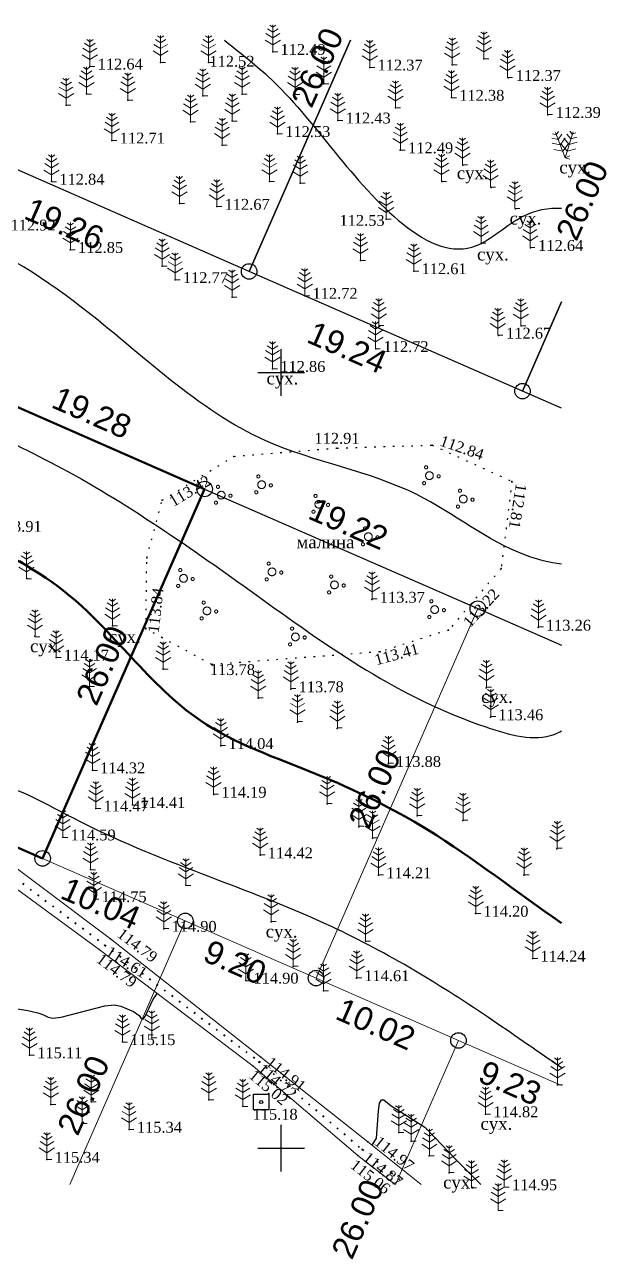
# Model space of a CAD drawing. Header units: millimetres. Extents: x 5405532.7 to 5405621, y 5525042.8 to 5525124.8.
# Drawn here: x 5405583.5 to 5405621, y 5525042.8 to 5525122.4 of the extents above; entities that cross this region are included whole.
import ezdxf
from ezdxf.enums import TextEntityAlignment as Align

# ---------------------------------------------------------------- set-up
doc = ezdxf.new("R2010")
doc.units = ezdxf.units.MM
doc.linetypes.add('HIDDEN', pattern=[0.5, 0, -0.5])
doc.linetypes.add('суцільна', pattern=[50, 50, 0])
for name, color, linetype, lineweight in [('11900000', 1, 'Continuous', 30), ('Контур', 7, 'HIDDEN', 30), ('рельеф', 7, 'Continuous', 0), ('ТОЧКИ', 7, 'Continuous', 30), ('усл. знак', 7, 'суцільна', 20)]:
    doc.layers.add(name, color=color, linetype=linetype, lineweight=lineweight)
for name, color, linetype in [('SC007', 7, 'Continuous'), ('горизонтали', 42, 'Continuous'), ('Ділянки_Межі', 10, 'Continuous'), ('надписи', 7, 'Continuous'), ('отметки', 7, 'Continuous'), ('промеры', 185, 'Continuous'), ('Растительность', 7, 'Continuous')]:
    doc.layers.add(name, color=color, linetype=linetype)
doc.styles.get("Standard").update_dxf_attribs({"font": 'arial.ttf'})
doc.styles.add('times', font='times.ttf')
doc.linetypes.add('канава 0', pattern='A,0.9,0,["|",Standard,S=0.25,R=0,X=0,Y=0],0.1', length=1)

# ---------------------------------------------------------------- blocks, each defined once
blk = doc.blocks.new('SYMBOL902')
at = {"layer": 'SC007'}
blk.add_lwpolyline([(-1.25, -1.25), (-1.25, 1.25), (1.25, 1.25), (1.25, -1.25)], close=True, dxfattribs=at)
blk.add_circle((0, 0), 0.25, dxfattribs=at)
blk = doc.blocks.new('A$C51FE15A3')
at = {"layer": 'Растительность', "color": 94, "lineweight": 0}
for points in [[(-0.201, 1.726), (0, 1.584), (0.201, 1.726)], [(0, 1.75), (0, 0), (0.319, 0)], [(-0.447, 1.172), (0, 0.895), (0.447, 1.172)], [(-0.343, 1.489), (0, 1.267), (0.343, 1.489)], [(-0.493, 0.753), (0, 0.444), (0.493, 0.753)]]:
    blk.add_lwpolyline(points, dxfattribs=at)
blk = doc.blocks.new('A$C72385B22')
at = {"layer": 'усл. знак'}
for centre, radius in [((0, 0), 0.625), ((-0.02, 1.49), 0.25), ((-1.29, -0.64), 0.25), ((1.28, -0.76), 0.25)]:
    blk.add_circle(centre, radius, dxfattribs=at)

msp = doc.modelspace()

# ---------------------------------------------------------------- linework, layer by layer
at = {"layer": '11900000', "color": 7}
for points in [[(5405600, 5525098.5, 0), (5405600, 5525101.5, 0)], [(5405600, 5525098.5, 0), (5405600, 5525101.5, 0)], [(5405598.5, 5525100, 0), (5405601.5, 5525100, 0)], [(5405598.5, 5525100, 0), (5405601.5, 5525100, 0)], [(5405600, 5525048.5, 0), (5405600, 5525051.5, 0)], [(5405600, 5525048.5, 0), (5405600, 5525051.5, 0)], [(5405598.5, 5525050, 0), (5405601.5, 5525050, 0)], [(5405598.5, 5525050, 0), (5405601.5, 5525050, 0)]]:
    msp.add_polyline3d(points, dxfattribs=at)
at = {"layer": 'горизонтали', "color": 32}
for points in [[(5405581.107, 5525059.282, 115), (5405583.677, 5525058.862, 115), (5405584.317, 5525058.722, 115), (5405584.667, 5525058.602, 115), (5405584.977, 5525058.442, 115), (5405585.287, 5525058.382, 115), (5405585.817, 5525058.452, 115), (5405588.627, 5525059.182, 115), (5405589.227, 5525059.232, 115), (5405589.657, 5525059.152, 115), (5405590.477, 5525058.802, 115), (5405590.837, 5525058.542, 115), (5405590.977, 5525058.352, 115), (5405591.097, 5525058.322, 115), (5405591.237, 5525058.492, 115), (5405591.717, 5525059.562, 115), (5405592.014, 5525059.96, 113.39)], [(5405605.858, 5525050.195, 113.66), (5405606.147, 5525050.652, 115), (5405606.267, 5525052.402, 115), (5405606.347, 5525052.892, 115), (5405606.457, 5525053.122, 115), (5405606.617, 5525053.112, 115), (5405607.097, 5525052.732, 115), (5405609.257, 5525051.352, 115), (5405609.927, 5525050.662, 115), (5405611.217, 5525049.312, 115), (5405612.876, 5525047.663, 115)]]:
    msp.add_polyline3d(points, dxfattribs=at)
for points, knots in [([(5405618.077, 5525087.636), (5405617.277, 5525087.746), (5405613.871, 5525088.619), (5405608.405, 5525093.232), (5405597.107, 5525094.992), (5405588.409, 5525103.854), (5405579.035, 5525109.606), (5405571.371, 5525111.966), (5405569.709, 5525116.448), (5405569.387, 5525118.884), (5405568.054, 5525120.657), (5405567.616, 5525121.415)], [202.097029, 202.097029, 202.097029, 202.097029, 204.501187, 212.520791, 222.836087, 237.536386, 248.01366, 256.866189, 258.720564, 261.95275, 264.435294, 264.435294, 264.435294, 264.435294]), ([(5405596.343, 5525121.415), (5405597.3, 5525120.649), (5405600.041, 5525118.53), (5405603.945, 5525113.455), (5405610.712, 5525105.665), (5405615.154, 5525110.186), (5405617.23, 5525110.651), (5405618.077, 5525110.593)], [148.951055, 148.951055, 148.951055, 148.951055, 152.573567, 159.115125, 170.0303, 173.592386, 176.089208, 176.089208, 176.089208, 176.089208]), ([(5405548.147, 5525116.421), (5405548.274, 5525116.11), (5405548.723, 5525115.01), (5405548.777, 5525113.511), (5405549.968, 5525111.865), (5405552.086, 5525111.316), (5405553.315, 5525108.321), (5405555.871, 5525109.431), (5405557.809, 5525107.807), (5405559.784, 5525106.268), (5405562.486, 5525105.421), (5405565.832, 5525104.897), (5405568.827, 5525101.723), (5405574.123, 5525099.626), (5405579.745, 5525096.832), (5405588.565, 5525092.689), (5405599.232, 5525085.079), (5405608.638, 5525078.274), (5405616.54, 5525076.131), (5405617.92, 5525076.813), (5405618.077, 5525076.901)], [0, 0, 0, 0, 1.007155, 3.563912, 4.279646, 6.9474, 9.775929, 11.81191, 13.632623, 16.826034, 19.431788, 22.005704, 26.799828, 31.811981, 38.996737, 45.651099, 61.050154, 77.66341, 82.099779, 82.670751, 82.670751, 82.670751, 82.670751]), ([(5405618.077, 5525055.183), (5405616.6, 5525056.169), (5405611.786, 5525059.599), (5405601.736, 5525065.708), (5405589.757, 5525069.08), (5405581.325, 5525074.345), (5405577.105, 5525073.423), (5405575.758, 5525073.429)], [312.198189, 312.198189, 312.198189, 312.198189, 317.439079, 329.503827, 347.557694, 354.49476, 358.612752, 358.612752, 358.612752, 358.612752])]:
    msp.add_open_spline(points, degree=3, knots=knots, dxfattribs=at)
at = {"layer": 'горизонтали', "color": 32, "lineweight": 50}
msp.add_open_spline([(5405618.077, 5525064.512), (5405615.173, 5525066.476), (5405610.311, 5525070.392), (5405602.289, 5525074.299), (5405593.099, 5525077.356), (5405587.614, 5525085.782), (5405578.934, 5525089.947), (5405572.117, 5525092.895), (5405565.016, 5525092.996), (5405560.494, 5525098.002), (5405554.353, 5525098.24), (5405549.372, 5525098.318), (5405546.859, 5525097.377), (5405545.865, 5525096.877)], degree=3, knots=[312.792947, 312.792947, 312.792947, 312.792947, 323.305447, 331.392318, 339.566844, 351.634905, 359.732332, 368.054814, 373.883266, 380.004986, 386.648546, 391.457009, 394.799547, 394.799547, 394.799547, 394.799547], dxfattribs=at)
at = {"layer": 'Ділянки_Межі', "lineweight": 25}
for points in [[(5405549.923, 5525121.415), (5405549.366, 5525120.143), (5405546.556, 5525113.725), (5405559.77, 5525107.94), (5405577.405, 5525100.219), (5405595.064, 5525092.487), (5405612.672, 5525084.779), (5405618.077, 5525082.413)], [(5405618.077, 5525097.696), (5405615.555, 5525098.8), (5405597.932, 5525106.515), (5405580.288, 5525114.24), (5405563.899, 5525121.415)]]:
    msp.add_lwpolyline(points, dxfattribs=at)
at = {"layer": 'Ділянки_Межі'}
for points in [[(5405604.467, 5525121.415), (5405597.932, 5525106.515), (5405580.288, 5525114.24)], [(5405597.932, 5525106.515), (5405604.467, 5525121.415)], [(5405618.077, 5525104.56), (5405615.555, 5525098.8), (5405597.932, 5525106.515)], [(5405615.555, 5525098.8), (5405618.077, 5525104.56)], [(5405618.077, 5525097.696), (5405615.555, 5525098.8)]]:
    msp.add_lwpolyline(points, dxfattribs=at)
at = {"layer": 'Ділянки_Межі', "lineweight": 50}
msp.add_lwpolyline([(5405566.977, 5525076.402), (5405577.405, 5525100.219), (5405595.064, 5525092.487), (5405584.621, 5525068.677), (5405576.161, 5525072.381)], close=True, dxfattribs=at)
at = {"layer": 'Ділянки_Межі', "lineweight": 0}
msp.add_lwpolyline([(5405584.621, 5525068.677), (5405595.064, 5525092.487), (5405612.672, 5525084.779), (5405602.244, 5525060.961), (5405593.82, 5525064.649)], close=True, dxfattribs=at)
for points in [[(5405602.244, 5525060.961), (5405612.672, 5525084.779), (5405618.077, 5525082.413)], [(5405565.733, 5525048.564), (5405576.161, 5525072.381), (5405584.621, 5525068.677), (5405593.82, 5525064.649), (5405586.37, 5525047.663)], [(5405586.37, 5525047.663), (5405593.82, 5525064.649), (5405602.244, 5525060.961), (5405611.427, 5525056.941), (5405607.365, 5525047.663)], [(5405618.077, 5525054.03), (5405611.427, 5525056.941), (5405602.244, 5525060.961)], [(5405607.365, 5525047.663), (5405611.427, 5525056.941), (5405618.077, 5525054.03)]]:
    msp.add_lwpolyline(points, dxfattribs=at)
at = {"layer": 'Контур', "color": 7, "linetype": 'HIDDEN', "elevation": 113.78}
msp.add_lwpolyline([(5405595.526, 5525081.169), (5405591.278, 5525083.471), (5405591.339, 5525088.05), (5405592.33, 5525091.761), (5405596.946, 5525094.594), (5405603.597, 5525095.127), (5405609.731, 5525095.321), (5405614.878, 5525092.983), (5405614.173, 5525087.355), (5405610.795, 5525083.4), (5405606.375, 5525081.994), (5405595.526, 5525081.169)], dxfattribs=at)
at = {"layer": 'отметки', "color": 7}
for p in [(5405599.455, 5525120.672, 112.488), (5405592.227, 5525119.976, 112.655), (5405595.315, 5525119.981, 112.516), (5405611.029, 5525119.828, 112.395), (5405613.071, 5525120.219, 112.333), (5405587.669, 5525119.73, 112.645), (5405605.71, 5525119.668, 112.372), (5405614.623, 5525118.995, 112.37), (5405602.75, 5525118.601, 112.433), (5405587.45, 5525117.953, 112.662), (5405590.117, 5525117.563, 112.7), (5405594.951, 5525117.83, 112.564), (5405597.478, 5525117.95, 112.575), (5405600.894, 5525117.933, 112.464), (5405610.977, 5525117.716, 112.382), (5405586.134, 5525117.231, 112.759), (5405607.366, 5525117.059, 112.46), (5405617.197, 5525116.614, 112.385), (5405594.156, 5525116.148, 112.644), (5405596.847, 5525116.213, 112.567), (5405603.653, 5525116.254, 112.433), (5405599.76, 5525115.38, 112.534), (5405589.092, 5525114.962, 112.708), (5405596.199, 5525114.652, 112.61), (5405607.679, 5525114.327, 112.492), (5405611.716, 5525113.359, 112.442), (5405585.198, 5525112.305, 112.839), (5405599.238, 5525112.314, 112.595), (5405601.224, 5525112.215, 112.592), (5405610.367, 5525112.305, 112.483), (5405613.531, 5525111.935, 112.507), (5405593.437, 5525110.901, 112.741), (5405595.852, 5525110.69, 112.674), (5405615.098, 5525110.552, 112.5), (5405606.772, 5525109.881, 112.531), (5405586.405, 5525107.909, 112.853), (5405612.91, 5525108.31, 112.5), (5405616.066, 5525108.038, 112.636), (5405605.112, 5525107.223, 112.678), (5405592.327, 5525106.859, 112.758), (5405608.549, 5525106.54, 112.609), (5405593.161, 5525105.966, 112.774), (5405596.834, 5525104.863, 112.816), (5405601.519, 5525104.952, 112.722), (5405606.32, 5525103.012, 112.754), (5405614, 5525102.387, 112.674), (5405615.476, 5525103, 112.678), (5405606.095, 5525101.519, 112.717), (5405599.441, 5525100.24, 112.857), (5405603.597, 5525095.127, 112.91), (5405609.731, 5525095.321, 112.84), (5405596.946, 5525094.594, 113.093), (5405614.878, 5525092.983, 112.807), (5405592.33, 5525091.761, 113.417), (5405591.339, 5525088.05, 113.619), (5405614.173, 5525087.355, 113.055), (5405583.594, 5525086.712, 114.042), (5405605.853, 5525085.36, 113.374), (5405589.115, 5525083.666, 113.996), (5405591.278, 5525083.471, 113.836), (5405610.795, 5525083.4, 113.215), (5405616.563, 5525083.558, 113.264), (5405584.123, 5525083.008, 114.405), (5405585.488, 5525081.631, 114.171), (5405606.375, 5525081.994, 113.412), (5405592.393, 5525080.896, 113.958), (5405592.393, 5525080.886, 113.964), (5405595.526, 5525081.169, 113.78), (5405587.645, 5525079.757, 114.195), (5405600.623, 5525079.584, 113.784), (5405613.209, 5525079.666, 113.374), (5405598.52, 5525078.997, 113.869), (5405613.488, 5525077.787, 113.463), (5405601.051, 5525077.461, 113.871), (5405603.613, 5525077.055, 113.777), (5405596.102, 5525075.925, 114.038), (5405606.895, 5525074.772, 113.876), (5405587.829, 5525074.359, 114.323), (5405590.409, 5525072.128, 114.405), (5405595.648, 5525072.792, 114.188), (5405602.959, 5525072.186, 114.072), (5405588.052, 5525071.902, 114.466), (5405608.756, 5525071.419, 114.006), (5405604.998, 5525070.718, 114.104), (5405611.7, 5525071.112, 113.907), (5405585.923, 5525070.038, 114.586), (5405605.879, 5525069.974, 114.126), (5405598.636, 5525068.879, 114.417), (5405617.774, 5525069.304, 113.784), (5405587.711, 5525067.957, 114.654), (5405606.27, 5525067.59, 114.207), (5405615.646, 5525067.587, 113.918), (5405593.855, 5525066.942, 114.719), (5405587.919, 5525066.057, 114.747), (5405612.533, 5525065.116, 114.198), (5405592.431, 5525064.144, 114.896), (5405599.346, 5525064.581, 114.597), (5405589.003, 5525063.494, 114.789), (5405605.429, 5525063.333, 114.44), (5405588.264, 5525062.797, 114.789), (5405588.63, 5525063.085, 114.605), (5405600.781, 5525061.715, 114.781), (5405616.213, 5525062.223, 114.236), (5405604.855, 5525060.965, 114.614), (5405597.713, 5525060.808, 114.904), (5405602.728, 5525060.13, 114.77), (5405591.658, 5525057.112, 115.084), (5405589.771, 5525056.843, 115.154), (5405583.774, 5525055.995, 115.106), (5405598.564, 5525055.539, 114.723), (5405598.683, 5525055.867, 114.912), (5405598.195, 5525055.284, 115.018), (5405617.807, 5525054.087, 114.551), (5405587.755, 5525052.98, 115.244), (5405595.338, 5525053.115, 115.16), (5405585.147, 5525052.819, 115.298), (5405597.527, 5525052.713, 115.137), (5405613.171, 5525052.19, 114.82), (5405587.175, 5525051.585, 115.32), (5405590.196, 5525051.196, 115.338), (5405607.583, 5525051.01, 115.078), (5405605.21, 5525049.914, 114.866), (5405605.583, 5525050.416, 114.973), (5405608.382, 5525050.454, 115.067), (5405584.897, 5525049.257, 115.337), (5405604.951, 5525049.536, 115.055), (5405609.547, 5525049.496, 115.055), (5405610.826, 5525048.417, 115.048)]:
    msp.add_point(p, dxfattribs=at)
at = {"layer": 'рельеф', "color": 7, "linetype": 'канава 0'}
for points, elevation in [([(5405609.022, 5525047.663), (5405605.59, 5525050.41), (5405598.683, 5525055.867), (5405589, 5525063.5), (5405574.91, 5525074.06), (5405563.36, 5525082.97), (5405550.609, 5525093.299), (5405536.247, 5525104.388), (5405535.333, 5525105.085)], 113.66), ([(5405535.333, 5525103.335), (5405535.434, 5525103.256), (5405549.773, 5525092.292), (5405562.847, 5525081.89), (5405574.514, 5525072.886), (5405588.264, 5525062.797), (5405598.195, 5525055.284), (5405604.951, 5525049.536), (5405607.339, 5525047.663)], 113.39)]:
    msp.add_lwpolyline(points, dxfattribs=dict(at, elevation=elevation))
at = {"layer": 'рельеф', "color": 7, "linetype": 'HIDDEN', "lineweight": 40, "elevation": 113.4}
msp.add_lwpolyline([(5405535.333, 5525104.149), (5405535.95, 5525103.67), (5405550.22, 5525092.8), (5405563.12, 5525082.28), (5405574.69, 5525073.53), (5405588.62, 5525063.09), (5405598.56, 5525055.58), (5405605.22, 5525049.91), (5405608.017, 5525047.663)], dxfattribs=at)
at = {"layer": 'ТОЧКИ'}
for centre in [(5405597.932, 5525106.515), (5405615.555, 5525098.8), (5405595.064, 5525092.487), (5405612.672, 5525084.779), (5405584.621, 5525068.677, 107.24), (5405593.82, 5525064.649, 107.24), (5405602.244, 5525060.961, 107.24), (5405611.427, 5525056.941, 107.24)]:
    msp.add_circle(centre, 0.5, dxfattribs=at)

# ---------------------------------------------------------------- block references
at = {"layer": 'отметки', "color": 7, "xscale": 0.400000000372529, "yscale": 0.400000000372529, "zscale": 0.400000000372529}
msp.add_blockref('SYMBOL902', (5405598.71, 5525052.97, 115.18), dxfattribs=at)
at = {"layer": 'Растительность', "color": 7}
for p in [(5405599.46, 5525120.67, 112.49), (5405587.67, 5525119.73, 112.64), (5405592.23, 5525119.98, 112.66), (5405595.32, 5525119.98, 112.52), (5405605.71, 5525119.67, 112.37), (5405611.03, 5525119.83, 112.39), (5405613.07, 5525120.22, 112.33), (5405614.59, 5525119.02, 112.37), (5405602.75, 5525118.6, 112.43), (5405586.13, 5525117.23, 112.76), (5405587.45, 5525117.95, 112.66), (5405590.12, 5525117.56, 112.7), (5405594.95, 5525117.83, 112.56), (5405597.48, 5525117.95, 112.57), (5405600.89, 5525117.93, 112.46), (5405610.98, 5525117.71, 112.38), (5405607.37, 5525117.06, 112.46), (5405617.17, 5525116.64, 112.38), (5405594.16, 5525116.15, 112.64), (5405596.85, 5525116.21, 112.57), (5405603.65, 5525116.25, 112.43), (5405589.09, 5525114.96, 112.71), (5405599.76, 5525115.38, 112.53), (5405596.2, 5525114.65, 112.61), (5405607.68, 5525114.33, 112.49), (5405611.69, 5525113.38, 112.44), (5405585.2, 5525112.3, 112.84), (5405599.24, 5525112.31, 112.6), (5405601.22, 5525112.21, 112.59), (5405610.34, 5525112.32, 112.48), (5405613.5, 5525111.95, 112.51), (5405593.44, 5525110.9, 112.74), (5405595.85, 5525110.69, 112.67), (5405615.07, 5525110.57, 112.5), (5405606.77, 5525109.88, 112.53), (5405586.41, 5525107.91, 112.85), (5405612.88, 5525108.33, 112.5), (5405616.04, 5525108.05, 112.64), (5405605.11, 5525107.22, 112.68), (5405592.33, 5525106.86, 112.76), (5405608.55, 5525106.54, 112.61), (5405593.16, 5525105.97, 112.77), (5405596.83, 5525104.86, 112.82), (5405601.52, 5525104.95, 112.72), (5405606.3, 5525103.02, 112.75), (5405615.45, 5525103.01, 112.68), (5405613.97, 5525102.4, 112.67), (5405606.07, 5525101.53, 112.72), (5405599.44, 5525100.24, 112.86), (5405583.59, 5525086.7, 114.04), (5405605.86, 5525085.41, 113.37), (5405589.12, 5525083.66, 114), (5405616.59, 5525083.6, 113.26), (5405584.13, 5525082.96, 114.41), (5405585.49, 5525081.62, 114.17), (5405592.39, 5525080.88, 113.96), (5405587.65, 5525079.75, 114.2), (5405598.52, 5525079.03, 113.87), (5405600.63, 5525079.62, 113.78), (5405613.23, 5525079.71, 113.37), (5405601.05, 5525077.5, 113.87), (5405613.51, 5525077.83, 113.46), (5405603.62, 5525077.09, 113.77), (5405596.1, 5525075.95, 114.04), (5405587.83, 5525074.35, 114.32), (5405606.91, 5525074.81, 113.87), (5405595.64, 5525072.82, 114.19), (5405588.05, 5525071.89, 114.47), (5405590.41, 5525072.11, 114.41), (5405602.97, 5525072.22, 114.07), (5405608.77, 5525071.45, 114), (5405611.72, 5525071.14, 113.91), (5405605.01, 5525070.75, 114.1), (5405585.92, 5525070.02, 114.59), (5405605.89, 5525070, 114.12), (5405598.64, 5525068.9, 114.42), (5405617.8, 5525069.33, 113.78), (5405587.71, 5525067.94, 114.65), (5405606.28, 5525067.62, 114.2), (5405615.67, 5525067.61, 113.92), (5405593.86, 5525066.92, 114.72), (5405587.92, 5525066.04, 114.75), (5405612.55, 5525065.13, 114.2), (5405592.43, 5525064.15, 114.9), (5405599.35, 5525064.6, 114.6), (5405605.44, 5525063.35, 114.44), (5405600.78, 5525061.72, 114.78), (5405616.23, 5525062.23, 114.23), (5405597.72, 5525060.79, 114.9), (5405604.87, 5525060.98, 114.61), (5405602.73, 5525060.14, 114.77), (5405589.77, 5525056.84, 115.15), (5405591.66, 5525057.11, 115.08), (5405583.77, 5525056, 115.11), (5405617.82, 5525054.09, 114.55), (5405585.15, 5525052.82, 115.3), (5405587.76, 5525052.98, 115.24), (5405595.34, 5525053.12, 115.16), (5405597.53, 5525052.69, 115.14), (5405613.18, 5525052.19, 114.82), (5405587.17, 5525051.58, 115.32), (5405590.19, 5525051.2, 115.34), (5405607.58, 5525051.01, 115.08), (5405608.38, 5525050.45, 115.07), (5405584.9, 5525049.26, 115.34), (5405609.55, 5525049.5, 115.06), (5405610.83, 5525048.42, 115.05), (5405612.27, 5525047.45, 115.03), (5405614.38, 5525047.49, 114.95), (5405613.99, 5525045.98, 115.06)]:
    msp.add_blockref('A$C51FE15A3', p, dxfattribs=at)
for rotation in [21.2853601512271, 343.2517577919539]:
    msp.add_blockref('A$C51FE15A3', (5405618.31, 5525113.847, 112.326), dxfattribs=dict(at, rotation=rotation))
at = {"layer": 'усл. знак', "color": 7, "linetype": 'суцільна', "lineweight": 13, "xscale": 0.3999999998750298, "yscale": 0.3999999998750298, "zscale": 0.3999999998750298, "rotation": 265.3647753868261}
for p in [(5405609.557, 5525093.351), (5405596.136, 5525092.094), (5405598.737, 5525092.764), (5405602.427, 5525091.507), (5405611.738, 5525091.842), (5405605.615, 5525089.412), (5405593.704, 5525086.729), (5405599.408, 5525087.148), (5405603.434, 5525086.31), (5405595.214, 5525084.634), (5405609.893, 5525084.718), (5405600.918, 5525082.957)]:
    msp.add_blockref('A$C72385B22', p, dxfattribs=at)

# ---------------------------------------------------------------- texts
at = {"layer": 'надписи', "color": 7, "style": 'times'}
for s, p in [('сух.', (5405611.318, 5525113.261, 111.861)), ('сух.', (5405617.928, 5525113.631, 111.861)), ('сух.', (5405614.724, 5525110.337, 111.861)), ('сух.', (5405612.623, 5525108.024, 111.861)), ('сух.', (5405599.055, 5525100.03, 111.861)), ('малина', (5405600.983, 5525089.471, 170.061)), ('сух.', (5405583.81, 5525082.767, 111.861)), ('сух.', (5405588.897, 5525083.366, 111.861)), ('сух.', (5405612.886, 5525079.497, 111.861)), ('сух.', (5405599.002, 5525064.371, 111.861)), ('сух.', (5405612.848, 5525051.98, 111.861)), ('сух.', (5405610.44, 5525048.196, 111.861))]:
    msp.add_text(s, height=0.8, dxfattribs=at).set_placement(p, align=Align.TOP_LEFT)
at = {"layer": 'отметки', "color": 7, "style": 'times'}
for s, p in [('112.49', (5405599.955, 5525121.172, 112.488)), ('112.64', (5405588.169, 5525120.23, 112.645)), ('112.52', (5405595.372, 5525120.412, 112.516)), ('112.37', (5405606.21, 5525120.168, 112.372)), ('112.37', (5405615.123, 5525119.495, 112.37)), ('112.38', (5405611.477, 5525118.216, 112.382)), ('112.43', (5405604.153, 5525116.754, 112.433)), ('112.39', (5405617.697, 5525117.114, 112.385)), ('112.53', (5405600.26, 5525115.88, 112.534)), ('112.71', (5405589.592, 5525115.462, 112.708)), ('112.49', (5405608.179, 5525114.827, 112.492)), ('112.84', (5405585.698, 5525112.805, 112.839)), ('112.67', (5405596.352, 5525111.19, 112.674)), ('112.92', (5405582.556, 5525109.854, 112.918)), ('112.53', (5405603.759, 5525110.155, 112.531)), ('112.85', (5405586.905, 5525108.409, 112.853)), ('112.64', (5405616.566, 5525108.538, 112.636)), ('112.61', (5405609.049, 5525107.04, 112.609)), ('112.77', (5405593.661, 5525106.466, 112.774)), ('112.72', (5405602.019, 5525105.452, 112.722)), ('112.67', (5405614.5, 5525102.887, 112.674)), ('112.72', (5405606.595, 5525102.019, 112.717)), ('112.86', (5405599.941, 5525100.74, 112.857)), ('112.91', (5405602.143, 5525096.108, 112.91)), ('113.91', (5405581.654, 5525090.431, 113.909)), ('113.37', (5405606.353, 5525085.86, 113.374)), ('113.26', (5405617.063, 5525084.058, 113.264)), ('114.17', (5405585.988, 5525082.131, 114.171)), ('113.78', (5405595.404, 5525081.197, 113.78)), ('113.78', (5405601.123, 5525080.084, 113.784)), ('113.46', (5405613.988, 5525078.287, 113.463)), ('114.04', (5405596.602, 5525076.425, 114.038)), ('113.88', (5405607.395, 5525075.272, 113.876)), ('114.32', (5405588.329, 5525074.859, 114.323)), ('114.19', (5405596.148, 5525073.292, 114.188)), ('114.47', (5405588.552, 5525072.402, 114.466)), ('114.41', (5405590.909, 5525072.628, 114.405)), ('114.59', (5405586.423, 5525070.538, 114.586)), ('114.42', (5405599.136, 5525069.379, 114.417)), ('114.21', (5405606.77, 5525068.09, 114.207)), ('114.75', (5405588.419, 5525066.557, 114.747)), ('114.20', (5405613.033, 5525065.616, 114.198)), ('114.90', (5405592.931, 5525064.644, 114.896)), ('114.24', (5405616.713, 5525062.723, 114.236)), ('114.90', (5405598.213, 5525061.308, 114.904)), ('114.61', (5405605.355, 5525061.465, 114.614)), ('115.15', (5405590.271, 5525057.343, 115.154)), ('115.11', (5405584.274, 5525056.495, 115.106)), ('115.18', (5405598.152, 5525052.531, 115.18)), ('115.18', (5405598.152, 5525052.531, 115.184)), ('114.82', (5405613.671, 5525052.69, 114.82)), ('115.34', (5405590.696, 5525051.696, 115.338)), ('115.34', (5405585.397, 5525049.757, 115.337)), ('114.95', (5405614.878, 5525047.988, 114.95))]:
    msp.add_text(s, height=0.7, dxfattribs=at).set_placement(p, align=Align.TOP_LEFT)
for s, rotation, p in [('112.84', 340.63826, (5405610.397, 5525095.968, 112.84)), ('113.42', 31.18546, (5405592.686, 5525091.912, 113.417)), ('112.81', 260.80289, (5405615.834, 5525092.766, 112.807)), ('113.84', 83.81723, (5405591.406, 5525083.261, 113.836)), ('113.22', 48.09564, (5405611.657, 5525083.982, 113.215)), ('113.41', 15.24162, (5405605.947, 5525081.794, 113.412)), ('114.79', 322.73403, (5405589.789, 5525064.232, 114.789)), ('114.61', 327.58846, (5405588.996, 5525063.069, 114.605)), ('114.79', 322.89177, (5405588.446, 5525062.606, 114.789)), ('114.72', 320.24336, (5405598.845, 5525055.512, 114.723)), ('114.91', 321.68886, (5405599.385, 5525055.949, 114.912)), ('115.02', 319.60889, (5405598.312, 5525055.126, 115.018)), ('114.97', 321.31074, (5405606.373, 5525050.832, 114.973)), ('115.06', 321.88434, (5405604.83, 5525049.334, 113.39)), ('114.87', 321.36075, (5405605.642, 5525049.816, 114.866))]:
    msp.add_text(s, height=0.7, rotation=rotation, dxfattribs=at).set_placement(p, align=Align.TOP_LEFT)
at = {"layer": 'промеры', "char_height": 1.5, "attachment_point": 1}
for s, insert, rotation in [('26.00', (5405600.582, 5525117.569), 66.37949), ('26.00', (5405617.662, 5525108.991), 66.37949), ('19.26', (5405583.932, 5525111.331), 336.35584), ('19.24', (5405602.16, 5525103.358), 336.35584), ('19.28', (5405585.699, 5525099.157), 336.35584), ('19.22', (5405602.24, 5525091.992), 336.35584), ('26.00', (5405586.718, 5525079.031, 107.24), 66.37949), ('26.00', (5405604.28, 5525071.089, 107.24), 66.37949), ('10.04', (5405586.271, 5525067.519), 336.35584), ('9.20', (5405595.464, 5525063.486), 336.35584), ('10.02', (5405604.001, 5525059.741), 336.35584), ('26.00', (5405585.51, 5525051.318), 66.37949), ('9.23', (5405613.193, 5525055.708), 336.35584), ('26.00', (5405603.184, 5525043.338, 107.24), 66.37949)]:
    msp.add_mtext(s, dxfattribs=dict(at, insert=insert, rotation=rotation))

doc.saveas('drawing.dxf')
